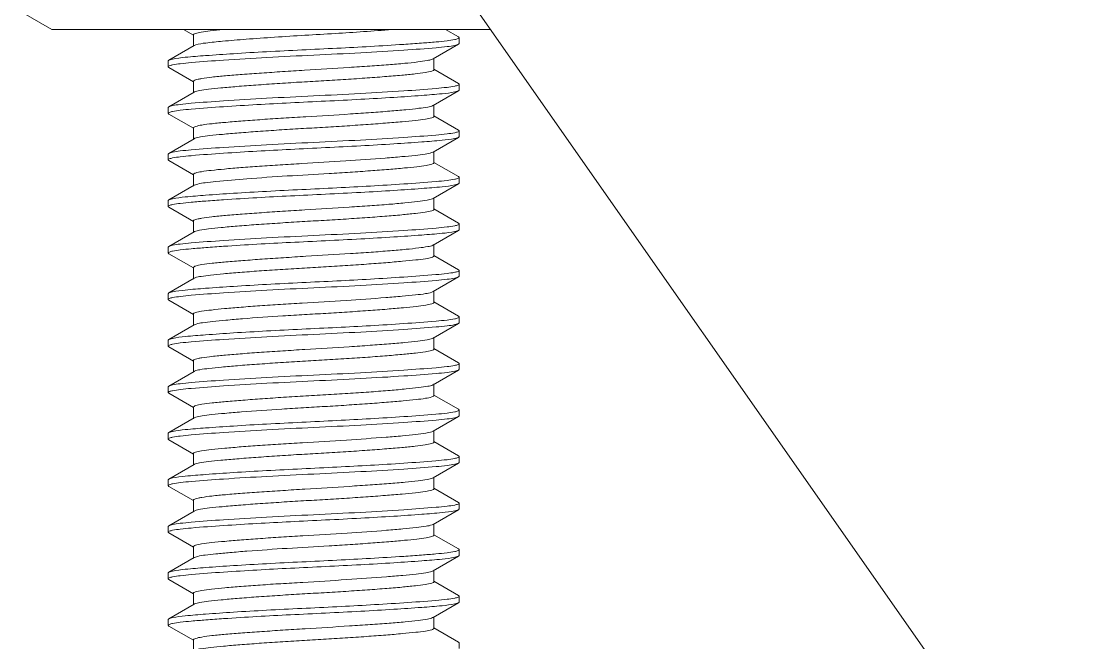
# Model space of a CAD drawing. Header units: millimetres. Extents: x 1334 to 1928, y -1757 to -1337.
# Drawn here: x 1701.53 to 1719.79, y -1659.76 to -1649.08 of the extents above; entities that cross this region are included whole.
import ezdxf

# ---------------------------------------------------------------- set-up
doc = ezdxf.new("R2010")
doc.units = ezdxf.units.MM
doc.header["$LTSCALE"] = 0.1
doc.layers.get('0').update_dxf_attribs({"lineweight": 13})

msp = doc.modelspace()

# ---------------------------------------------------------------- linework, layer by layer
at = {"color": 7, "linetype": 'Continuous'}
for p, q in [((1722.166, -1667.176), (1703.017, -1639.828)), ((1702.052, -1649.218), (1701.526, -1648.914)), ((1709.592, -1649.218), (1702.052, -1649.218)), ((1704.316, -1649.218), (1704.485, -1649.316)), ((1704.485, -1649.308), (1704.485, -1649.494)), ((1709.041, -1649.346), (1708.82, -1649.218)), ((1709.041, -1649.346), (1709.052, -1649.358)), ((1704.498, -1649.494), (1704.062, -1649.746)), ((1704.526, -1649.482), (1704.498, -1649.494)), ((1708.606, -1649.723), (1709.041, -1649.471)), ((1708.978, -1649.49), (1709.041, -1649.471)), ((1709.041, -1649.471), (1709.052, -1649.458)), ((1709.052, -1649.358), (1709.052, -1649.458)), ((1704.062, -1649.746), (1704.052, -1649.758)), ((1704.052, -1649.758), (1704.052, -1649.858)), ((1704.062, -1649.871), (1704.052, -1649.858)), ((1704.125, -1649.726), (1704.062, -1649.746)), ((1704.062, -1649.871), (1704.485, -1650.116)), ((1708.606, -1649.722), (1708.595, -1649.727)), ((1708.619, -1649.908), (1708.619, -1649.723)), ((1709.041, -1650.146), (1708.619, -1649.901)), ((1704.485, -1650.108), (1704.485, -1650.308)), ((1709.041, -1650.146), (1709.052, -1650.158)), ((1709.041, -1650.271), (1709.052, -1650.258)), ((1709.052, -1650.158), (1709.052, -1650.258)), ((1704.498, -1650.294), (1704.062, -1650.546)), ((1704.503, -1650.291), (1704.498, -1650.294)), ((1708.606, -1650.523), (1709.041, -1650.271)), ((1708.978, -1650.29), (1709.041, -1650.271)), ((1704.062, -1650.546), (1704.052, -1650.558)), ((1704.052, -1650.558), (1704.052, -1650.658)), ((1704.125, -1650.526), (1704.062, -1650.546)), ((1708.606, -1650.523), (1708.601, -1650.526)), ((1708.619, -1650.708), (1708.619, -1650.523)), ((1704.062, -1650.671), (1704.052, -1650.658)), ((1704.062, -1650.671), (1704.485, -1650.916)), ((1709.041, -1650.946), (1708.619, -1650.701)), ((1704.485, -1650.908), (1704.485, -1651.108)), ((1709.041, -1650.946), (1709.052, -1650.958)), ((1709.052, -1650.958), (1709.052, -1651.058)), ((1704.498, -1651.094), (1704.062, -1651.346)), ((1704.511, -1651.087), (1704.498, -1651.094)), ((1708.606, -1651.323), (1709.041, -1651.071)), ((1708.978, -1651.09), (1709.041, -1651.071)), ((1709.041, -1651.071), (1709.052, -1651.058)), ((1704.062, -1651.346), (1704.052, -1651.358)), ((1704.125, -1651.326), (1704.063, -1651.346)), ((1708.606, -1651.323), (1708.579, -1651.334)), ((1708.619, -1651.508), (1708.619, -1651.323)), ((1704.052, -1651.358), (1704.052, -1651.458)), ((1704.062, -1651.471), (1704.052, -1651.458)), ((1704.062, -1651.471), (1704.485, -1651.716)), ((1709.041, -1651.746), (1708.619, -1651.501)), ((1704.485, -1651.708), (1704.485, -1651.908)), ((1704.498, -1651.894), (1704.062, -1652.146)), ((1704.559, -1651.873), (1704.498, -1651.894)), ((1708.606, -1652.123), (1709.041, -1651.871)), ((1708.979, -1651.89), (1709.041, -1651.871)), ((1709.041, -1651.746), (1709.052, -1651.758)), ((1709.041, -1651.871), (1709.052, -1651.858)), ((1709.052, -1651.758), (1709.052, -1651.858)), ((1704.062, -1652.146), (1704.052, -1652.158)), ((1704.052, -1652.158), (1704.052, -1652.258)), ((1704.062, -1652.271), (1704.052, -1652.258)), ((1704.125, -1652.126), (1704.062, -1652.146)), ((1708.606, -1652.122), (1708.596, -1652.127)), ((1708.619, -1652.308), (1708.619, -1652.123)), ((1704.062, -1652.271), (1704.485, -1652.516)), ((1709.041, -1652.546), (1708.619, -1652.301)), ((1704.485, -1652.508), (1704.485, -1652.708)), ((1709.041, -1652.546), (1709.052, -1652.558)), ((1709.052, -1652.558), (1709.052, -1652.658)), ((1704.498, -1652.694), (1704.062, -1652.946)), ((1704.504, -1652.691), (1704.498, -1652.694)), ((1708.606, -1652.923), (1709.041, -1652.671)), ((1708.979, -1652.69), (1709.041, -1652.671)), ((1709.041, -1652.671), (1709.052, -1652.658)), ((1704.062, -1652.946), (1704.052, -1652.958)), ((1704.052, -1652.958), (1704.052, -1653.058)), ((1704.125, -1652.926), (1704.062, -1652.946)), ((1708.606, -1652.923), (1708.601, -1652.926)), ((1708.619, -1653.108), (1708.619, -1652.908)), ((1704.062, -1653.071), (1704.052, -1653.058)), ((1704.062, -1653.071), (1704.485, -1653.316)), ((1709.041, -1653.346), (1708.619, -1653.101)), ((1704.485, -1653.308), (1704.485, -1653.508)), ((1709.041, -1653.346), (1709.052, -1653.358)), ((1709.052, -1653.358), (1709.052, -1653.458)), ((1704.498, -1653.494), (1704.062, -1653.746)), ((1704.516, -1653.485), (1704.498, -1653.494)), ((1708.606, -1653.723), (1709.041, -1653.471)), ((1708.979, -1653.49), (1709.041, -1653.471)), ((1709.041, -1653.471), (1709.052, -1653.458)), ((1704.125, -1653.726), (1704.063, -1653.746)), ((1708.606, -1653.723), (1708.581, -1653.733)), ((1708.619, -1653.908), (1708.619, -1653.708)), ((1704.062, -1653.746), (1704.052, -1653.758)), ((1704.052, -1653.758), (1704.052, -1653.858)), ((1704.062, -1653.871), (1704.052, -1653.858)), ((1704.062, -1653.871), (1704.485, -1654.116)), ((1709.041, -1654.146), (1708.619, -1653.901)), ((1704.485, -1654.108), (1704.485, -1654.308)), ((1708.606, -1654.523), (1709.041, -1654.271)), ((1708.979, -1654.29), (1709.041, -1654.271)), ((1709.041, -1654.146), (1709.052, -1654.158)), ((1709.041, -1654.271), (1709.052, -1654.258)), ((1709.052, -1654.158), (1709.052, -1654.258)), ((1704.498, -1654.294), (1704.062, -1654.546)), ((1704.531, -1654.28), (1704.498, -1654.294)), ((1704.062, -1654.546), (1704.052, -1654.558)), ((1704.052, -1654.558), (1704.052, -1654.658)), ((1704.125, -1654.526), (1704.062, -1654.546)), ((1708.606, -1654.522), (1708.596, -1654.527)), ((1708.619, -1654.708), (1708.619, -1654.508)), ((1704.062, -1654.671), (1704.052, -1654.658)), ((1704.062, -1654.671), (1704.485, -1654.916)), ((1709.041, -1654.946), (1708.619, -1654.701)), ((1704.485, -1654.908), (1704.485, -1655.108)), ((1709.041, -1654.946), (1709.052, -1654.958)), ((1709.052, -1654.958), (1709.052, -1655.058)), ((1704.498, -1655.094), (1704.062, -1655.346)), ((1704.506, -1655.09), (1704.498, -1655.094)), ((1708.606, -1655.323), (1709.041, -1655.071)), ((1708.978, -1655.09), (1709.041, -1655.071)), ((1709.041, -1655.071), (1709.052, -1655.058)), ((1704.062, -1655.346), (1704.052, -1655.358)), ((1704.052, -1655.358), (1704.052, -1655.458)), ((1704.125, -1655.326), (1704.062, -1655.346)), ((1708.606, -1655.323), (1708.602, -1655.326)), ((1708.619, -1655.508), (1708.619, -1655.308)), ((1704.062, -1655.471), (1704.052, -1655.458)), ((1704.062, -1655.471), (1704.485, -1655.716)), ((1709.041, -1655.746), (1708.619, -1655.501)), ((1704.485, -1655.708), (1704.485, -1655.908)), ((1704.498, -1655.894), (1704.062, -1656.146)), ((1704.524, -1655.882), (1704.498, -1655.894)), ((1708.606, -1656.123), (1709.041, -1655.871)), ((1708.978, -1655.89), (1709.041, -1655.871)), ((1709.041, -1655.746), (1709.052, -1655.758)), ((1709.041, -1655.871), (1709.052, -1655.858)), ((1709.052, -1655.758), (1709.052, -1655.858)), ((1704.062, -1656.146), (1704.052, -1656.158)), ((1704.052, -1656.158), (1704.052, -1656.258)), ((1704.062, -1656.271), (1704.052, -1656.258)), ((1704.062, -1656.271), (1704.485, -1656.516)), ((1704.125, -1656.126), (1704.063, -1656.146)), ((1708.606, -1656.123), (1708.583, -1656.133)), ((1708.619, -1656.308), (1708.619, -1656.123)), ((1709.041, -1656.546), (1708.619, -1656.301)), ((1704.485, -1656.508), (1704.485, -1656.708)), ((1709.041, -1656.546), (1709.052, -1656.558)), ((1709.052, -1656.558), (1709.052, -1656.658)), ((1704.498, -1656.694), (1704.062, -1656.946)), ((1704.502, -1656.691), (1704.498, -1656.694)), ((1708.606, -1656.923), (1709.041, -1656.671)), ((1708.978, -1656.69), (1709.041, -1656.671)), ((1709.041, -1656.671), (1709.052, -1656.658)), ((1704.062, -1656.946), (1704.052, -1656.958)), ((1704.052, -1656.958), (1704.052, -1657.058)), ((1704.126, -1656.926), (1704.062, -1656.946)), ((1708.606, -1656.922), (1708.597, -1656.927)), ((1708.619, -1657.108), (1708.619, -1656.923)), ((1704.062, -1657.071), (1704.052, -1657.058)), ((1704.062, -1657.071), (1704.485, -1657.316)), ((1709.041, -1657.346), (1708.619, -1657.101)), ((1704.485, -1657.308), (1704.485, -1657.508)), ((1709.041, -1657.346), (1709.052, -1657.358)), ((1709.052, -1657.358), (1709.052, -1657.458)), ((1704.498, -1657.494), (1704.062, -1657.746)), ((1704.509, -1657.488), (1704.498, -1657.494)), ((1708.606, -1657.723), (1709.041, -1657.471)), ((1708.978, -1657.49), (1709.041, -1657.471)), ((1709.041, -1657.471), (1709.052, -1657.458)), ((1704.062, -1657.746), (1704.052, -1657.758)), ((1704.125, -1657.726), (1704.062, -1657.746)), ((1708.606, -1657.723), (1708.586, -1657.732)), ((1708.619, -1657.908), (1708.619, -1657.723)), ((1704.052, -1657.758), (1704.052, -1657.858)), ((1704.062, -1657.871), (1704.052, -1657.858)), ((1704.062, -1657.871), (1704.485, -1658.116)), ((1709.041, -1658.146), (1708.619, -1657.901)), ((1704.485, -1658.108), (1704.485, -1658.308)), ((1704.498, -1658.294), (1704.062, -1658.546)), ((1704.56, -1658.273), (1704.498, -1658.294)), ((1708.606, -1658.523), (1709.041, -1658.271)), ((1708.978, -1658.29), (1709.041, -1658.271)), ((1709.041, -1658.146), (1709.052, -1658.158)), ((1709.041, -1658.271), (1709.052, -1658.258)), ((1709.052, -1658.158), (1709.052, -1658.258)), ((1704.062, -1658.546), (1704.052, -1658.558)), ((1704.052, -1658.558), (1704.052, -1658.658)), ((1704.062, -1658.671), (1704.052, -1658.658)), ((1704.125, -1658.526), (1704.063, -1658.546)), ((1708.606, -1658.522), (1708.584, -1658.532)), ((1708.619, -1658.708), (1708.619, -1658.523)), ((1704.062, -1658.671), (1704.485, -1658.916)), ((1709.041, -1658.946), (1708.619, -1658.701)), ((1704.485, -1658.908), (1704.485, -1659.108)), ((1709.041, -1658.946), (1709.052, -1658.958)), ((1709.052, -1658.958), (1709.052, -1659.058)), ((1704.498, -1659.094), (1704.062, -1659.346)), ((1704.503, -1659.091), (1704.498, -1659.094)), ((1708.606, -1659.323), (1709.041, -1659.071)), ((1708.979, -1659.09), (1709.041, -1659.071)), ((1709.041, -1659.071), (1709.052, -1659.058)), ((1704.062, -1659.346), (1704.052, -1659.358)), ((1704.052, -1659.358), (1704.052, -1659.458)), ((1704.125, -1659.326), (1704.062, -1659.346)), ((1708.606, -1659.322), (1708.597, -1659.326)), ((1708.619, -1659.508), (1708.619, -1659.323)), ((1704.062, -1659.471), (1704.052, -1659.458)), ((1704.062, -1659.471), (1704.485, -1659.716)), ((1709.041, -1659.746), (1708.619, -1659.501)), ((1704.485, -1659.708), (1704.485, -1659.908)), ((1709.041, -1659.746), (1709.052, -1659.758)), ((1709.052, -1659.758), (1709.052, -1659.858))]:
    msp.add_line(p, q, dxfattribs=at)
for points, knots in [([(1704.991, -1649.218), (1704.919, -1649.225), (1704.793, -1649.238), (1704.636, -1649.258), (1704.54, -1649.277), (1704.497, -1649.292), (1704.485, -1649.303), (1704.485, -1649.308)], [0, 0, 0, 0, 0.417785, 0.727359, 0.920791, 0.972913, 1, 1, 1, 1]), ([(1707.897, -1649.217), (1707.573, -1649.244), (1706.9, -1649.29), (1706.064, -1649.335), (1705.418, -1649.382), (1705.024, -1649.414), (1704.736, -1649.444), (1704.581, -1649.464), (1704.526, -1649.482)], [0, 0, 0, 0, 0.288818, 0.597767, 0.742793, 0.862773, 0.9483, 1, 1, 1, 1]), ([(1708.977, -1649.391), (1708.933, -1649.4), (1708.826, -1649.415), (1708.635, -1649.433), (1708.387, -1649.453), (1707.82, -1649.493), (1706.932, -1649.542), (1705.955, -1649.586), (1705.202, -1649.63), (1704.737, -1649.662), (1704.388, -1649.69), (1704.198, -1649.711), (1704.125, -1649.726)], [0, 0, 0, 0, 0.027726, 0.066808, 0.118036, 0.181208, 0.417403, 0.666617, 0.784018, 0.882431, 0.954395, 1, 1, 1, 1]), ([(1704.127, -1649.826), (1704.171, -1649.817), (1704.278, -1649.802), (1704.57, -1649.774), (1705.066, -1649.739), (1705.768, -1649.696), (1706.554, -1649.658), (1707.34, -1649.62), (1708.041, -1649.578), (1708.536, -1649.542), (1708.828, -1649.515), (1708.935, -1649.5), (1708.978, -1649.49)], [0, 0, 0, 0, 0.02758, 0.066679, 0.181101, 0.334088, 0.500354, 0.666542, 0.819389, 0.933442, 0.972503, 1, 1, 1, 1]), ([(1709.052, -1649.358), (1709.052, -1649.367), (1709.019, -1649.381), (1708.996, -1649.387), (1708.977, -1649.391)], [0, 0, 0, 0, 0.300485, 1, 1, 1, 1]), ([(1704.052, -1649.858), (1704.052, -1649.85), (1704.085, -1649.835), (1704.108, -1649.83), (1704.127, -1649.826)], [0, 0, 0, 0, 0.299701, 1, 1, 1, 1]), ([(1708.595, -1649.727), (1708.565, -1649.74), (1708.48, -1649.756), (1708.321, -1649.779), (1708.099, -1649.801), (1707.824, -1649.824), (1707.505, -1649.847), (1707.024, -1649.879), (1706.524, -1649.91), (1706.022, -1649.941), (1705.665, -1649.965), (1705.338, -1649.988), (1705.054, -1650.011), (1704.822, -1650.033), (1704.665, -1650.054), (1704.572, -1650.071), (1704.526, -1650.083), (1704.499, -1650.092), (1704.485, -1650.104), (1704.485, -1650.109)], [0, 0, 0, 0, 0.02327, 0.062589, 0.116997, 0.184429, 0.262636, 0.349036, 0.533872, 0.625957, 0.713582, 0.793594, 0.863292, 0.920397, 0.962747, 0.977977, 0.989168, 0.996348, 1, 1, 1, 1]), ([(1708.619, -1649.908), (1708.619, -1649.914), (1708.605, -1649.926), (1708.556, -1649.942), (1708.45, -1649.963), (1708.279, -1649.982), (1708.046, -1650.005), (1707.756, -1650.029), (1707.42, -1650.054), (1707.056, -1650.079), (1706.68, -1650.101), (1706.302, -1650.122), (1705.929, -1650.146), (1705.571, -1650.171), (1705.249, -1650.195), (1704.977, -1650.22), (1704.762, -1650.24), (1704.611, -1650.262), (1704.53, -1650.278), (1704.503, -1650.291)], [0, 0, 0, 0, 0.003862, 0.011417, 0.038617, 0.080295, 0.136847, 0.208064, 0.290805, 0.3807, 0.472299, 0.563239, 0.654891, 0.742972, 0.822449, 0.889215, 0.940724, 0.977999, 1, 1, 1, 1]), ([(1708.977, -1650.191), (1708.933, -1650.2), (1708.826, -1650.215), (1708.534, -1650.242), (1708.038, -1650.278), (1707.336, -1650.32), (1706.55, -1650.358), (1705.764, -1650.397), (1705.063, -1650.439), (1704.568, -1650.474), (1704.276, -1650.502), (1704.169, -1650.517), (1704.125, -1650.526)], [0, 0, 0, 0, 0.027633, 0.06677, 0.181107, 0.334077, 0.500221, 0.666537, 0.819352, 0.933449, 0.972458, 1, 1, 1, 1]), ([(1709.052, -1650.158), (1709.052, -1650.167), (1709.019, -1650.181), (1708.996, -1650.187), (1708.977, -1650.191)], [0, 0, 0, 0, 0.299934, 1, 1, 1, 1]), ([(1704.127, -1650.626), (1704.17, -1650.617), (1704.278, -1650.602), (1704.57, -1650.574), (1705.201, -1650.529), (1706.172, -1650.474), (1707.149, -1650.431), (1707.901, -1650.386), (1708.367, -1650.355), (1708.716, -1650.326), (1708.906, -1650.306), (1708.978, -1650.29)], [0, 0, 0, 0, 0.027655, 0.066825, 0.181163, 0.417388, 0.666599, 0.784029, 0.882454, 0.95443, 1, 1, 1, 1]), ([(1708.601, -1650.526), (1708.574, -1650.539), (1708.492, -1650.554), (1708.338, -1650.576), (1708.12, -1650.598), (1707.848, -1650.622), (1707.529, -1650.647), (1707.047, -1650.679), (1706.545, -1650.708), (1706.039, -1650.739), (1705.679, -1650.763), (1705.349, -1650.788), (1705.061, -1650.811), (1704.826, -1650.833), (1704.652, -1650.854), (1704.546, -1650.875), (1704.499, -1650.891), (1704.486, -1650.903), (1704.486, -1650.909)], [0, 0, 0, 0, 0.021723, 0.059755, 0.113016, 0.179909, 0.257862, 0.344135, 0.529644, 0.622305, 0.710604, 0.79148, 0.861911, 0.919474, 0.962371, 0.989043, 0.99625, 1, 1, 1, 1]), ([(1704.052, -1650.658), (1704.052, -1650.65), (1704.085, -1650.635), (1704.108, -1650.63), (1704.127, -1650.626)], [0, 0, 0, 0, 0.300297, 1, 1, 1, 1]), ([(1708.619, -1650.708), (1708.619, -1650.714), (1708.605, -1650.726), (1708.557, -1650.742), (1708.453, -1650.763), (1708.285, -1650.782), (1708.055, -1650.804), (1707.77, -1650.828), (1707.439, -1650.853), (1707.079, -1650.877), (1706.707, -1650.9), (1706.332, -1650.921), (1705.961, -1650.944), (1705.605, -1650.968), (1705.281, -1650.993), (1705.005, -1651.017), (1704.785, -1651.038), (1704.627, -1651.059), (1704.541, -1651.075), (1704.511, -1651.087)], [0, 0, 0, 0, 0.003835, 0.011236, 0.038027, 0.079184, 0.13484, 0.20509, 0.286769, 0.375725, 0.466822, 0.557087, 0.648225, 0.736258, 0.816217, 0.884143, 0.937143, 0.975928, 1, 1, 1, 1]), ([(1709.052, -1650.958), (1709.052, -1650.967), (1709.019, -1650.981), (1708.996, -1650.987), (1708.977, -1650.991)], [0, 0, 0, 0, 0.302094, 1, 1, 1, 1]), ([(1708.977, -1650.991), (1708.933, -1651), (1708.826, -1651.015), (1708.533, -1651.043), (1708.038, -1651.078), (1707.336, -1651.12), (1706.55, -1651.158), (1705.764, -1651.197), (1705.063, -1651.239), (1704.568, -1651.274), (1704.276, -1651.302), (1704.169, -1651.317), (1704.125, -1651.326)], [0, 0, 0, 0, 0.02769, 0.066858, 0.181215, 0.3341, 0.500383, 0.666595, 0.819314, 0.933401, 0.972452, 1, 1, 1, 1]), ([(1704.126, -1651.426), (1704.17, -1651.417), (1704.278, -1651.402), (1704.57, -1651.374), (1705.201, -1651.329), (1706.172, -1651.274), (1707.149, -1651.231), (1707.901, -1651.186), (1708.367, -1651.155), (1708.716, -1651.126), (1708.906, -1651.106), (1708.978, -1651.09)], [0, 0, 0, 0, 0.027701, 0.066805, 0.181187, 0.417387, 0.666607, 0.784012, 0.882424, 0.954385, 1, 1, 1, 1]), ([(1708.579, -1651.334), (1708.544, -1651.346), (1708.449, -1651.362), (1708.278, -1651.384), (1708.049, -1651.405), (1707.65, -1651.437), (1707.078, -1651.478), (1706.476, -1651.513), (1705.982, -1651.543), (1705.633, -1651.566), (1705.314, -1651.59), (1705.037, -1651.613), (1704.811, -1651.636), (1704.645, -1651.656), (1704.543, -1651.676), (1704.498, -1651.691), (1704.485, -1651.703), (1704.485, -1651.708)], [0, 0, 0, 0, 0.026816, 0.069232, 0.125759, 0.194697, 0.360258, 0.543507, 0.63421, 0.720164, 0.798562, 0.866832, 0.922465, 0.963721, 0.989517, 0.996458, 1, 1, 1, 1]), ([(1704.052, -1651.458), (1704.052, -1651.45), (1704.085, -1651.435), (1704.108, -1651.43), (1704.126, -1651.426)], [0, 0, 0, 0, 0.300617, 1, 1, 1, 1]), ([(1708.619, -1651.508), (1708.619, -1651.513), (1708.606, -1651.525), (1708.562, -1651.541), (1708.465, -1651.561), (1708.308, -1651.579), (1708.094, -1651.6), (1707.828, -1651.623), (1707.516, -1651.647), (1707.174, -1651.671), (1706.696, -1651.701), (1706.105, -1651.733), (1705.456, -1651.778), (1704.987, -1651.817), (1704.705, -1651.847), (1704.602, -1651.863), (1704.559, -1651.873)], [0, 0, 0, 0, 0.00367, 0.010696, 0.035996, 0.074865, 0.127288, 0.193575, 0.271336, 0.356829, 0.445647, 0.622417, 0.792015, 0.923156, 0.968121, 1, 1, 1, 1]), ([(1708.977, -1651.791), (1708.933, -1651.8), (1708.826, -1651.815), (1708.533, -1651.842), (1707.903, -1651.888), (1706.932, -1651.942), (1705.955, -1651.986), (1705.202, -1652.03), (1704.737, -1652.062), (1704.388, -1652.09), (1704.198, -1652.111), (1704.125, -1652.126)], [0, 0, 0, 0, 0.027712, 0.066807, 0.181198, 0.417403, 0.666626, 0.784035, 0.88245, 0.954427, 1, 1, 1, 1]), ([(1704.126, -1652.226), (1704.17, -1652.217), (1704.278, -1652.202), (1704.468, -1652.184), (1704.717, -1652.164), (1705.284, -1652.124), (1706.172, -1652.074), (1707.149, -1652.031), (1707.901, -1651.986), (1708.367, -1651.955), (1708.716, -1651.926), (1708.906, -1651.906), (1708.979, -1651.89)], [0, 0, 0, 0, 0.027723, 0.066809, 0.118029, 0.181208, 0.417403, 0.666582, 0.783972, 0.882389, 0.954295, 1, 1, 1, 1]), ([(1709.052, -1651.758), (1709.052, -1651.767), (1709.019, -1651.781), (1708.996, -1651.787), (1708.977, -1651.791)], [0, 0, 0, 0, 0.300398, 1, 1, 1, 1]), ([(1704.052, -1652.258), (1704.052, -1652.25), (1704.085, -1652.235), (1704.108, -1652.23), (1704.126, -1652.226)], [0, 0, 0, 0, 0.300725, 1, 1, 1, 1]), ([(1708.596, -1652.127), (1708.566, -1652.139), (1708.481, -1652.156), (1708.322, -1652.179), (1708.101, -1652.201), (1707.827, -1652.224), (1707.508, -1652.247), (1707.027, -1652.279), (1706.526, -1652.31), (1706.024, -1652.341), (1705.666, -1652.365), (1705.339, -1652.388), (1705.055, -1652.411), (1704.822, -1652.433), (1704.665, -1652.453), (1704.572, -1652.471), (1704.526, -1652.483), (1704.499, -1652.492), (1704.485, -1652.504), (1704.485, -1652.509)], [0, 0, 0, 0, 0.023112, 0.062283, 0.116586, 0.18396, 0.262123, 0.348511, 0.53342, 0.625566, 0.713268, 0.793368, 0.863128, 0.92029, 0.962701, 0.977947, 0.989146, 0.996336, 1, 1, 1, 1]), ([(1708.619, -1652.308), (1708.619, -1652.314), (1708.605, -1652.326), (1708.556, -1652.342), (1708.451, -1652.363), (1708.28, -1652.382), (1708.047, -1652.405), (1707.758, -1652.429), (1707.423, -1652.454), (1707.059, -1652.478), (1706.684, -1652.501), (1706.306, -1652.522), (1705.933, -1652.546), (1705.576, -1652.57), (1705.253, -1652.595), (1704.98, -1652.619), (1704.765, -1652.64), (1704.613, -1652.661), (1704.531, -1652.677), (1704.504, -1652.691)], [0, 0, 0, 0, 0.003852, 0.011379, 0.038552, 0.080113, 0.136575, 0.207651, 0.290253, 0.380012, 0.471593, 0.562384, 0.653991, 0.742056, 0.821608, 0.888509, 0.940256, 0.977723, 1, 1, 1, 1]), ([(1708.977, -1652.591), (1708.933, -1652.6), (1708.826, -1652.615), (1708.534, -1652.642), (1708.038, -1652.678), (1707.336, -1652.72), (1706.55, -1652.758), (1705.764, -1652.797), (1705.063, -1652.839), (1704.568, -1652.874), (1704.276, -1652.902), (1704.169, -1652.917), (1704.125, -1652.926)], [0, 0, 0, 0, 0.027661, 0.066758, 0.181118, 0.334068, 0.50023, 0.66654, 0.819339, 0.933456, 0.972433, 1, 1, 1, 1]), ([(1709.052, -1652.558), (1709.052, -1652.567), (1709.019, -1652.581), (1708.996, -1652.587), (1708.977, -1652.591)], [0, 0, 0, 0, 0.299683, 1, 1, 1, 1]), ([(1704.126, -1653.026), (1704.17, -1653.017), (1704.278, -1653.002), (1704.468, -1652.984), (1704.717, -1652.964), (1705.284, -1652.924), (1706.172, -1652.874), (1707.149, -1652.831), (1707.901, -1652.786), (1708.367, -1652.755), (1708.716, -1652.726), (1708.906, -1652.706), (1708.979, -1652.69)], [0, 0, 0, 0, 0.027705, 0.066842, 0.11802, 0.18122, 0.417416, 0.666592, 0.783962, 0.882405, 0.954299, 1, 1, 1, 1]), ([(1708.601, -1652.926), (1708.574, -1652.939), (1708.492, -1652.954), (1708.339, -1652.976), (1708.121, -1652.998), (1707.849, -1653.022), (1707.53, -1653.047), (1707.048, -1653.079), (1706.546, -1653.108), (1706.04, -1653.139), (1705.679, -1653.163), (1705.349, -1653.188), (1705.061, -1653.211), (1704.826, -1653.233), (1704.652, -1653.254), (1704.546, -1653.274), (1704.499, -1653.291), (1704.486, -1653.303), (1704.486, -1653.309)], [0, 0, 0, 0, 0.021642, 0.059623, 0.112829, 0.179688, 0.257639, 0.343914, 0.529453, 0.622144, 0.710468, 0.791379, 0.861859, 0.919443, 0.962356, 0.989049, 0.996252, 1, 1, 1, 1]), ([(1704.052, -1653.058), (1704.052, -1653.05), (1704.085, -1653.035), (1704.108, -1653.03), (1704.126, -1653.026)], [0, 0, 0, 0, 0.301344, 1, 1, 1, 1]), ([(1708.619, -1653.108), (1708.619, -1653.114), (1708.605, -1653.126), (1708.558, -1653.142), (1708.455, -1653.162), (1708.288, -1653.182), (1708.061, -1653.203), (1707.778, -1653.227), (1707.449, -1653.252), (1707.092, -1653.276), (1706.722, -1653.299), (1706.349, -1653.32), (1705.979, -1653.343), (1705.623, -1653.367), (1705.298, -1653.391), (1705.021, -1653.415), (1704.798, -1653.437), (1704.637, -1653.457), (1704.548, -1653.473), (1704.516, -1653.485)], [0, 0, 0, 0, 0.003813, 0.011162, 0.037745, 0.078582, 0.133761, 0.203472, 0.284587, 0.373061, 0.463839, 0.553791, 0.644583, 0.732595, 0.81284, 0.881359, 0.935173, 0.974811, 1, 1, 1, 1]), ([(1709.052, -1653.358), (1709.052, -1653.367), (1709.019, -1653.381), (1708.996, -1653.387), (1708.977, -1653.391)], [0, 0, 0, 0, 0.301937, 1, 1, 1, 1]), ([(1708.977, -1653.391), (1708.933, -1653.4), (1708.826, -1653.415), (1708.533, -1653.443), (1707.903, -1653.487), (1706.932, -1653.542), (1705.955, -1653.586), (1705.202, -1653.63), (1704.737, -1653.662), (1704.388, -1653.69), (1704.198, -1653.711), (1704.125, -1653.726)], [0, 0, 0, 0, 0.027686, 0.066866, 0.18122, 0.4174, 0.666596, 0.783952, 0.882406, 0.954305, 1, 1, 1, 1]), ([(1704.126, -1653.826), (1704.17, -1653.817), (1704.278, -1653.802), (1704.57, -1653.774), (1705.066, -1653.739), (1705.768, -1653.696), (1706.554, -1653.658), (1707.34, -1653.62), (1708.041, -1653.578), (1708.536, -1653.542), (1708.828, -1653.515), (1708.935, -1653.5), (1708.979, -1653.49)], [0, 0, 0, 0, 0.027687, 0.066863, 0.181214, 0.334098, 0.500379, 0.666592, 0.819315, 0.933411, 0.972445, 1, 1, 1, 1]), ([(1704.052, -1653.858), (1704.052, -1653.85), (1704.085, -1653.835), (1704.108, -1653.83), (1704.126, -1653.826)], [0, 0, 0, 0, 0.301929, 1, 1, 1, 1]), ([(1708.581, -1653.733), (1708.546, -1653.745), (1708.453, -1653.762), (1708.284, -1653.783), (1708.055, -1653.804), (1707.657, -1653.837), (1707.085, -1653.877), (1706.481, -1653.913), (1705.987, -1653.943), (1705.637, -1653.965), (1705.317, -1653.989), (1705.039, -1654.013), (1704.813, -1654.036), (1704.646, -1654.056), (1704.544, -1654.076), (1704.498, -1654.091), (1704.485, -1654.103), (1704.485, -1654.108)], [0, 0, 0, 0, 0.026379, 0.068447, 0.124721, 0.193467, 0.358941, 0.54238, 0.63325, 0.719397, 0.797977, 0.866428, 0.922239, 0.963613, 0.989488, 0.996457, 1, 1, 1, 1]), ([(1708.619, -1653.908), (1708.619, -1653.913), (1708.606, -1653.925), (1708.559, -1653.942), (1708.459, -1653.962), (1708.296, -1653.981), (1708.074, -1654.002), (1707.798, -1654.026), (1707.476, -1654.05), (1707.125, -1654.074), (1706.76, -1654.097), (1706.392, -1654.117), (1705.915, -1654.146), (1705.465, -1654.178), (1705.062, -1654.212), (1704.833, -1654.233), (1704.662, -1654.253), (1704.568, -1654.269), (1704.531, -1654.28)], [0, 0, 0, 0, 0.003746, 0.010978, 0.037018, 0.077035, 0.131088, 0.199373, 0.279149, 0.366413, 0.456402, 0.545488, 0.635423, 0.804371, 0.874322, 0.930309, 0.972006, 1, 1, 1, 1]), ([(1708.977, -1654.191), (1708.933, -1654.2), (1708.826, -1654.215), (1708.533, -1654.242), (1707.903, -1654.288), (1706.932, -1654.342), (1705.955, -1654.386), (1705.202, -1654.43), (1704.737, -1654.462), (1704.388, -1654.49), (1704.198, -1654.511), (1704.125, -1654.526)], [0, 0, 0, 0, 0.027689, 0.066813, 0.181187, 0.4174, 0.666621, 0.784043, 0.882465, 0.954441, 1, 1, 1, 1]), ([(1709.052, -1654.158), (1709.052, -1654.167), (1709.019, -1654.181), (1708.996, -1654.187), (1708.977, -1654.191)], [0, 0, 0, 0, 0.300569, 1, 1, 1, 1]), ([(1704.126, -1654.626), (1704.17, -1654.617), (1704.278, -1654.602), (1704.57, -1654.574), (1705.066, -1654.539), (1705.768, -1654.496), (1706.554, -1654.458), (1707.34, -1654.42), (1708.041, -1654.378), (1708.536, -1654.342), (1708.828, -1654.315), (1708.935, -1654.3), (1708.979, -1654.29)], [0, 0, 0, 0, 0.027703, 0.066833, 0.181204, 0.334107, 0.500406, 0.666591, 0.81932, 0.933447, 0.97242, 1, 1, 1, 1]), ([(1704.052, -1654.658), (1704.052, -1654.65), (1704.085, -1654.635), (1704.108, -1654.63), (1704.126, -1654.626)], [0, 0, 0, 0, 0.302003, 1, 1, 1, 1]), ([(1708.596, -1654.527), (1708.567, -1654.539), (1708.482, -1654.556), (1708.324, -1654.579), (1708.103, -1654.601), (1707.829, -1654.624), (1707.51, -1654.647), (1707.029, -1654.679), (1706.528, -1654.709), (1706.026, -1654.741), (1705.668, -1654.765), (1705.34, -1654.788), (1705.055, -1654.811), (1704.823, -1654.833), (1704.665, -1654.853), (1704.572, -1654.871), (1704.526, -1654.883), (1704.499, -1654.892), (1704.485, -1654.904), (1704.485, -1654.909)], [0, 0, 0, 0, 0.022965, 0.061998, 0.116199, 0.183522, 0.261645, 0.348022, 0.532997, 0.6252, 0.712974, 0.793157, 0.862976, 0.92019, 0.962659, 0.977919, 0.989126, 0.996323, 1, 1, 1, 1]), ([(1708.619, -1654.708), (1708.619, -1654.714), (1708.605, -1654.726), (1708.557, -1654.742), (1708.452, -1654.763), (1708.282, -1654.782), (1708.05, -1654.805), (1707.762, -1654.829), (1707.428, -1654.854), (1707.065, -1654.878), (1706.691, -1654.901), (1706.314, -1654.922), (1705.942, -1654.945), (1705.585, -1654.97), (1705.262, -1654.994), (1704.988, -1655.019), (1704.772, -1655.039), (1704.618, -1655.06), (1704.534, -1655.077), (1704.506, -1655.09)], [0, 0, 0, 0, 0.003842, 0.011328, 0.038412, 0.079787, 0.136028, 0.206826, 0.289146, 0.378634, 0.47012, 0.560663, 0.652151, 0.740197, 0.819898, 0.887083, 0.93929, 0.977147, 1, 1, 1, 1]), ([(1708.977, -1654.991), (1708.933, -1655), (1708.826, -1655.015), (1708.533, -1655.042), (1708.038, -1655.078), (1707.336, -1655.12), (1706.55, -1655.158), (1705.764, -1655.197), (1705.063, -1655.239), (1704.568, -1655.275), (1704.276, -1655.302), (1704.169, -1655.317), (1704.125, -1655.326)], [0, 0, 0, 0, 0.027689, 0.066756, 0.181137, 0.334073, 0.500276, 0.666557, 0.819329, 0.933458, 0.972415, 1, 1, 1, 1]), ([(1709.052, -1654.958), (1709.052, -1654.967), (1709.019, -1654.981), (1708.996, -1654.987), (1708.977, -1654.991)], [0, 0, 0, 0, 0.299873, 1, 1, 1, 1]), ([(1704.126, -1655.426), (1704.17, -1655.417), (1704.278, -1655.402), (1704.57, -1655.374), (1705.066, -1655.339), (1705.768, -1655.296), (1706.554, -1655.258), (1707.34, -1655.22), (1708.041, -1655.178), (1708.536, -1655.142), (1708.828, -1655.115), (1708.935, -1655.1), (1708.978, -1655.09)], [0, 0, 0, 0, 0.027719, 0.066776, 0.181168, 0.334091, 0.500316, 0.666572, 0.819335, 0.933462, 0.972424, 1, 1, 1, 1]), ([(1708.602, -1655.326), (1708.575, -1655.339), (1708.493, -1655.354), (1708.339, -1655.376), (1708.122, -1655.398), (1707.85, -1655.422), (1707.531, -1655.447), (1707.179, -1655.471), (1706.804, -1655.493), (1706.42, -1655.516), (1706.041, -1655.539), (1705.68, -1655.563), (1705.349, -1655.588), (1705.062, -1655.611), (1704.826, -1655.634), (1704.652, -1655.654), (1704.546, -1655.674), (1704.499, -1655.691), (1704.486, -1655.703), (1704.486, -1655.708)], [0, 0, 0, 0, 0.021564, 0.059497, 0.112653, 0.179477, 0.257428, 0.343706, 0.435405, 0.529274, 0.621993, 0.710342, 0.791284, 0.861811, 0.919417, 0.962343, 0.989057, 0.996256, 1, 1, 1, 1]), ([(1704.052, -1655.458), (1704.052, -1655.45), (1704.085, -1655.435), (1704.108, -1655.43), (1704.126, -1655.426)], [0, 0, 0, 0, 0.300508, 1, 1, 1, 1]), ([(1708.619, -1655.508), (1708.619, -1655.514), (1708.605, -1655.525), (1708.559, -1655.542), (1708.457, -1655.562), (1708.293, -1655.581), (1708.069, -1655.603), (1707.79, -1655.626), (1707.466, -1655.651), (1707.111, -1655.675), (1706.745, -1655.698), (1706.374, -1655.718), (1705.897, -1655.748), (1705.447, -1655.779), (1705.045, -1655.813), (1704.819, -1655.835), (1704.652, -1655.855), (1704.56, -1655.871), (1704.524, -1655.882)], [0, 0, 0, 0, 0.003779, 0.011046, 0.037319, 0.077649, 0.132139, 0.20102, 0.281294, 0.369027, 0.459364, 0.548777, 0.639081, 0.807709, 0.877108, 0.93222, 0.973114, 1, 1, 1, 1]), ([(1708.977, -1655.791), (1708.933, -1655.8), (1708.826, -1655.815), (1708.533, -1655.842), (1707.903, -1655.887), (1706.932, -1655.942), (1705.955, -1655.986), (1705.202, -1656.03), (1704.737, -1656.062), (1704.388, -1656.09), (1704.198, -1656.111), (1704.125, -1656.126)], [0, 0, 0, 0, 0.027692, 0.066857, 0.181221, 0.417412, 0.666589, 0.78396, 0.8824, 0.95429, 1, 1, 1, 1]), ([(1704.127, -1656.226), (1704.17, -1656.217), (1704.278, -1656.202), (1704.57, -1656.174), (1705.066, -1656.139), (1705.768, -1656.096), (1706.554, -1656.058), (1707.34, -1656.02), (1708.041, -1655.978), (1708.536, -1655.942), (1708.828, -1655.915), (1708.935, -1655.9), (1708.978, -1655.89)], [0, 0, 0, 0, 0.027671, 0.066762, 0.181129, 0.334087, 0.500238, 0.666554, 0.81936, 0.933447, 0.972466, 1, 1, 1, 1]), ([(1709.052, -1655.758), (1709.052, -1655.767), (1709.019, -1655.781), (1708.996, -1655.787), (1708.977, -1655.791)], [0, 0, 0, 0, 0.301714, 1, 1, 1, 1]), ([(1704.052, -1656.258), (1704.052, -1656.25), (1704.085, -1656.235), (1704.108, -1656.23), (1704.127, -1656.226)], [0, 0, 0, 0, 0.299764, 1, 1, 1, 1]), ([(1708.583, -1656.133), (1708.549, -1656.144), (1708.457, -1656.161), (1708.288, -1656.183), (1708.06, -1656.204), (1707.663, -1656.236), (1707.09, -1656.277), (1706.487, -1656.313), (1705.991, -1656.342), (1705.64, -1656.365), (1705.32, -1656.389), (1705.041, -1656.413), (1704.814, -1656.436), (1704.646, -1656.456), (1704.544, -1656.476), (1704.498, -1656.491), (1704.485, -1656.503), (1704.485, -1656.508)], [0, 0, 0, 0, 0.025979, 0.067723, 0.123766, 0.192333, 0.357724, 0.541338, 0.632362, 0.718688, 0.797436, 0.866052, 0.922029, 0.963513, 0.98946, 0.996456, 1, 1, 1, 1]), ([(1708.619, -1656.308), (1708.619, -1656.314), (1708.605, -1656.326), (1708.556, -1656.342), (1708.45, -1656.363), (1708.279, -1656.382), (1708.045, -1656.405), (1707.756, -1656.429), (1707.42, -1656.454), (1707.055, -1656.479), (1706.679, -1656.501), (1706.301, -1656.522), (1705.928, -1656.546), (1705.57, -1656.571), (1705.248, -1656.596), (1704.976, -1656.62), (1704.762, -1656.64), (1704.611, -1656.662), (1704.53, -1656.678), (1704.502, -1656.691)], [0, 0, 0, 0, 0.003857, 0.0114, 0.038573, 0.08032, 0.136874, 0.208139, 0.290915, 0.380782, 0.472477, 0.563354, 0.655049, 0.743184, 0.822609, 0.889338, 0.94096, 0.977966, 1, 1, 1, 1]), ([(1708.977, -1656.591), (1708.933, -1656.6), (1708.826, -1656.615), (1708.533, -1656.642), (1707.903, -1656.687), (1706.932, -1656.742), (1705.955, -1656.786), (1705.202, -1656.83), (1704.737, -1656.862), (1704.388, -1656.89), (1704.198, -1656.911), (1704.126, -1656.926)], [0, 0, 0, 0, 0.027665, 0.066823, 0.18117, 0.417399, 0.666604, 0.784048, 0.882448, 0.954518, 1, 1, 1, 1]), ([(1709.052, -1656.558), (1709.052, -1656.567), (1709.019, -1656.581), (1708.996, -1656.587), (1708.977, -1656.591)], [0, 0, 0, 0, 0.300422, 1, 1, 1, 1]), ([(1704.127, -1657.026), (1704.171, -1657.017), (1704.278, -1657.002), (1704.57, -1656.974), (1705.066, -1656.939), (1705.768, -1656.896), (1706.554, -1656.858), (1707.34, -1656.82), (1708.041, -1656.778), (1708.536, -1656.742), (1708.828, -1656.715), (1708.935, -1656.7), (1708.978, -1656.69)], [0, 0, 0, 0, 0.027589, 0.066688, 0.181106, 0.334088, 0.500371, 0.666539, 0.819389, 0.933441, 0.972502, 1, 1, 1, 1]), ([(1708.597, -1656.927), (1708.568, -1656.939), (1708.483, -1656.955), (1708.326, -1656.978), (1708.105, -1657.001), (1707.831, -1657.024), (1707.512, -1657.047), (1707.031, -1657.079), (1706.53, -1657.109), (1706.027, -1657.141), (1705.669, -1657.165), (1705.341, -1657.188), (1705.056, -1657.211), (1704.823, -1657.233), (1704.665, -1657.253), (1704.572, -1657.27), (1704.526, -1657.283), (1704.499, -1657.292), (1704.485, -1657.304), (1704.485, -1657.309)], [0, 0, 0, 0, 0.022827, 0.061733, 0.115836, 0.18311, 0.261199, 0.347563, 0.532602, 0.624857, 0.712697, 0.792961, 0.862836, 0.920095, 0.962621, 0.977894, 0.989109, 0.996311, 1, 1, 1, 1]), ([(1704.052, -1657.058), (1704.052, -1657.05), (1704.085, -1657.035), (1704.108, -1657.03), (1704.127, -1657.026)], [0, 0, 0, 0, 0.299694, 1, 1, 1, 1]), ([(1708.619, -1657.108), (1708.619, -1657.114), (1708.605, -1657.126), (1708.557, -1657.142), (1708.453, -1657.163), (1708.284, -1657.182), (1708.054, -1657.204), (1707.768, -1657.228), (1707.436, -1657.253), (1707.076, -1657.277), (1706.703, -1657.3), (1706.328, -1657.321), (1705.957, -1657.344), (1705.6, -1657.369), (1705.276, -1657.393), (1705.001, -1657.417), (1704.782, -1657.438), (1704.625, -1657.459), (1704.54, -1657.475), (1704.509, -1657.488)], [0, 0, 0, 0, 0.003827, 0.011254, 0.03817, 0.079282, 0.135139, 0.20549, 0.287356, 0.37642, 0.467684, 0.557903, 0.649173, 0.737189, 0.817114, 0.88484, 0.937703, 0.976213, 1, 1, 1, 1]), ([(1709.052, -1657.358), (1709.052, -1657.367), (1709.019, -1657.381), (1708.996, -1657.387), (1708.977, -1657.391)], [0, 0, 0, 0, 0.300265, 1, 1, 1, 1]), ([(1708.977, -1657.391), (1708.933, -1657.4), (1708.826, -1657.415), (1708.533, -1657.442), (1708.038, -1657.478), (1707.336, -1657.52), (1706.55, -1657.558), (1705.764, -1657.597), (1705.063, -1657.639), (1704.568, -1657.675), (1704.276, -1657.702), (1704.169, -1657.717), (1704.125, -1657.726)], [0, 0, 0, 0, 0.027713, 0.066768, 0.181158, 0.334087, 0.500337, 0.666551, 0.819328, 0.933456, 0.972413, 1, 1, 1, 1]), ([(1704.127, -1657.826), (1704.17, -1657.817), (1704.278, -1657.802), (1704.57, -1657.774), (1705.201, -1657.729), (1706.172, -1657.674), (1707.149, -1657.631), (1707.901, -1657.586), (1708.367, -1657.555), (1708.716, -1657.526), (1708.906, -1657.506), (1708.978, -1657.49)], [0, 0, 0, 0, 0.027652, 0.066826, 0.18116, 0.417388, 0.666598, 0.784029, 0.882455, 0.95443, 1, 1, 1, 1]), ([(1708.586, -1657.732), (1708.553, -1657.744), (1708.462, -1657.759), (1708.295, -1657.781), (1708.069, -1657.803), (1707.673, -1657.837), (1707.1, -1657.877), (1706.495, -1657.911), (1705.998, -1657.941), (1705.646, -1657.966), (1705.324, -1657.99), (1705.044, -1658.013), (1704.815, -1658.035), (1704.647, -1658.055), (1704.544, -1658.075), (1704.498, -1658.091), (1704.486, -1658.103), (1704.486, -1658.108)], [0, 0, 0, 0, 0.025472, 0.066627, 0.122261, 0.190731, 0.355839, 0.539701, 0.630913, 0.717528, 0.796664, 0.865469, 0.921572, 0.963333, 0.989321, 0.996329, 1, 1, 1, 1]), ([(1704.052, -1657.858), (1704.052, -1657.85), (1704.085, -1657.835), (1704.108, -1657.83), (1704.127, -1657.826)], [0, 0, 0, 0, 0.300266, 1, 1, 1, 1]), ([(1708.619, -1657.908), (1708.619, -1657.913), (1708.606, -1657.925), (1708.562, -1657.941), (1708.465, -1657.961), (1708.308, -1657.979), (1708.094, -1658), (1707.828, -1658.023), (1707.517, -1658.047), (1707.175, -1658.071), (1706.698, -1658.101), (1706.106, -1658.133), (1705.538, -1658.173), (1705.13, -1658.206), (1704.891, -1658.228), (1704.706, -1658.247), (1704.602, -1658.263), (1704.56, -1658.273)], [0, 0, 0, 0, 0.003682, 0.010692, 0.035993, 0.074818, 0.127179, 0.193477, 0.271149, 0.356582, 0.445435, 0.622162, 0.791689, 0.863759, 0.92297, 0.967938, 1, 1, 1, 1]), ([(1708.977, -1658.191), (1708.933, -1658.2), (1708.826, -1658.215), (1708.635, -1658.233), (1708.387, -1658.253), (1707.82, -1658.293), (1706.932, -1658.342), (1705.955, -1658.386), (1705.202, -1658.43), (1704.737, -1658.462), (1704.388, -1658.49), (1704.198, -1658.511), (1704.125, -1658.526)], [0, 0, 0, 0, 0.027705, 0.06684, 0.118019, 0.181219, 0.417414, 0.666581, 0.783973, 0.882391, 0.95429, 1, 1, 1, 1]), ([(1704.126, -1658.626), (1704.17, -1658.617), (1704.278, -1658.602), (1704.57, -1658.574), (1705.201, -1658.529), (1706.172, -1658.474), (1707.149, -1658.431), (1707.901, -1658.386), (1708.367, -1658.355), (1708.716, -1658.326), (1708.906, -1658.306), (1708.978, -1658.29)], [0, 0, 0, 0, 0.027698, 0.066806, 0.181186, 0.417387, 0.666608, 0.784014, 0.882427, 0.954391, 1, 1, 1, 1]), ([(1709.052, -1658.158), (1709.052, -1658.167), (1709.019, -1658.181), (1708.996, -1658.187), (1708.977, -1658.191)], [0, 0, 0, 0, 0.301429, 1, 1, 1, 1]), ([(1704.052, -1658.658), (1704.052, -1658.65), (1704.085, -1658.635), (1704.108, -1658.63), (1704.126, -1658.626)], [0, 0, 0, 0, 0.3006, 1, 1, 1, 1]), ([(1708.584, -1658.532), (1708.551, -1658.544), (1708.46, -1658.561), (1708.293, -1658.582), (1708.066, -1658.604), (1707.669, -1658.636), (1707.096, -1658.676), (1706.492, -1658.713), (1705.995, -1658.742), (1705.643, -1658.765), (1705.322, -1658.789), (1705.043, -1658.812), (1704.815, -1658.835), (1704.647, -1658.856), (1704.544, -1658.876), (1704.498, -1658.891), (1704.485, -1658.903), (1704.485, -1658.908)], [0, 0, 0, 0, 0.025612, 0.067054, 0.122884, 0.191289, 0.356598, 0.540373, 0.631539, 0.718032, 0.796936, 0.865702, 0.921833, 0.96342, 0.989431, 0.996453, 1, 1, 1, 1]), ([(1708.619, -1658.708), (1708.619, -1658.714), (1708.605, -1658.726), (1708.556, -1658.742), (1708.451, -1658.763), (1708.28, -1658.782), (1708.047, -1658.805), (1707.758, -1658.829), (1707.422, -1658.854), (1707.059, -1658.878), (1706.684, -1658.901), (1706.306, -1658.922), (1705.933, -1658.946), (1705.576, -1658.97), (1705.253, -1658.995), (1704.98, -1659.019), (1704.765, -1659.04), (1704.613, -1659.061), (1704.531, -1659.077), (1704.503, -1659.091)], [0, 0, 0, 0, 0.003851, 0.011384, 0.038491, 0.080161, 0.136557, 0.20766, 0.290273, 0.380056, 0.471521, 0.562412, 0.654001, 0.742115, 0.821639, 0.888524, 0.940445, 0.977646, 1, 1, 1, 1]), ([(1708.977, -1658.991), (1708.933, -1659), (1708.826, -1659.015), (1708.533, -1659.042), (1707.903, -1659.087), (1706.932, -1659.142), (1705.955, -1659.186), (1705.202, -1659.23), (1704.737, -1659.262), (1704.388, -1659.29), (1704.198, -1659.311), (1704.125, -1659.326)], [0, 0, 0, 0, 0.027643, 0.066825, 0.181149, 0.417411, 0.666589, 0.784006, 0.88246, 0.954379, 1, 1, 1, 1]), ([(1709.052, -1658.958), (1709.052, -1658.967), (1709.019, -1658.981), (1708.996, -1658.987), (1708.977, -1658.991)], [0, 0, 0, 0, 0.300233, 1, 1, 1, 1]), ([(1704.126, -1659.426), (1704.17, -1659.417), (1704.278, -1659.402), (1704.468, -1659.384), (1704.717, -1659.364), (1705.284, -1659.324), (1706.172, -1659.274), (1707.149, -1659.231), (1707.901, -1659.186), (1708.367, -1659.155), (1708.716, -1659.126), (1708.906, -1659.106), (1708.979, -1659.09)], [0, 0, 0, 0, 0.027722, 0.066807, 0.118029, 0.181207, 0.4174, 0.666581, 0.783972, 0.882388, 0.954297, 1, 1, 1, 1]), ([(1708.597, -1659.326), (1708.569, -1659.339), (1708.484, -1659.355), (1708.327, -1659.378), (1708.107, -1659.401), (1707.833, -1659.424), (1707.514, -1659.447), (1707.033, -1659.479), (1706.532, -1659.509), (1706.029, -1659.541), (1705.67, -1659.565), (1705.342, -1659.588), (1705.057, -1659.611), (1704.823, -1659.633), (1704.651, -1659.655), (1704.546, -1659.676), (1704.499, -1659.692), (1704.485, -1659.704), (1704.485, -1659.709)], [0, 0, 0, 0, 0.022698, 0.061488, 0.115496, 0.182728, 0.260789, 0.347142, 0.532242, 0.624547, 0.71245, 0.792792, 0.862722, 0.920024, 0.962602, 0.989092, 0.9963, 1, 1, 1, 1]), ([(1704.052, -1659.458), (1704.052, -1659.45), (1704.085, -1659.435), (1704.108, -1659.43), (1704.126, -1659.426)], [0, 0, 0, 0, 0.300683, 1, 1, 1, 1]), ([(1708.619, -1659.508), (1708.619, -1659.514), (1708.605, -1659.526), (1708.558, -1659.542), (1708.455, -1659.562), (1708.288, -1659.581), (1708.06, -1659.604), (1707.778, -1659.627), (1707.449, -1659.652), (1707.091, -1659.676), (1706.721, -1659.699), (1706.348, -1659.72), (1705.979, -1659.743), (1705.623, -1659.767), (1705.298, -1659.792), (1705.02, -1659.815), (1704.798, -1659.837), (1704.636, -1659.857), (1704.548, -1659.873), (1704.516, -1659.886)], [0, 0, 0, 0, 0.003806, 0.011154, 0.037799, 0.078549, 0.133819, 0.203509, 0.284687, 0.373164, 0.464022, 0.553839, 0.644734, 0.732717, 0.812974, 0.88145, 0.935312, 0.974829, 1, 1, 1, 1])]:
    msp.add_open_spline(points, degree=3, knots=knots, dxfattribs=at)

doc.saveas('drawing.dxf')
